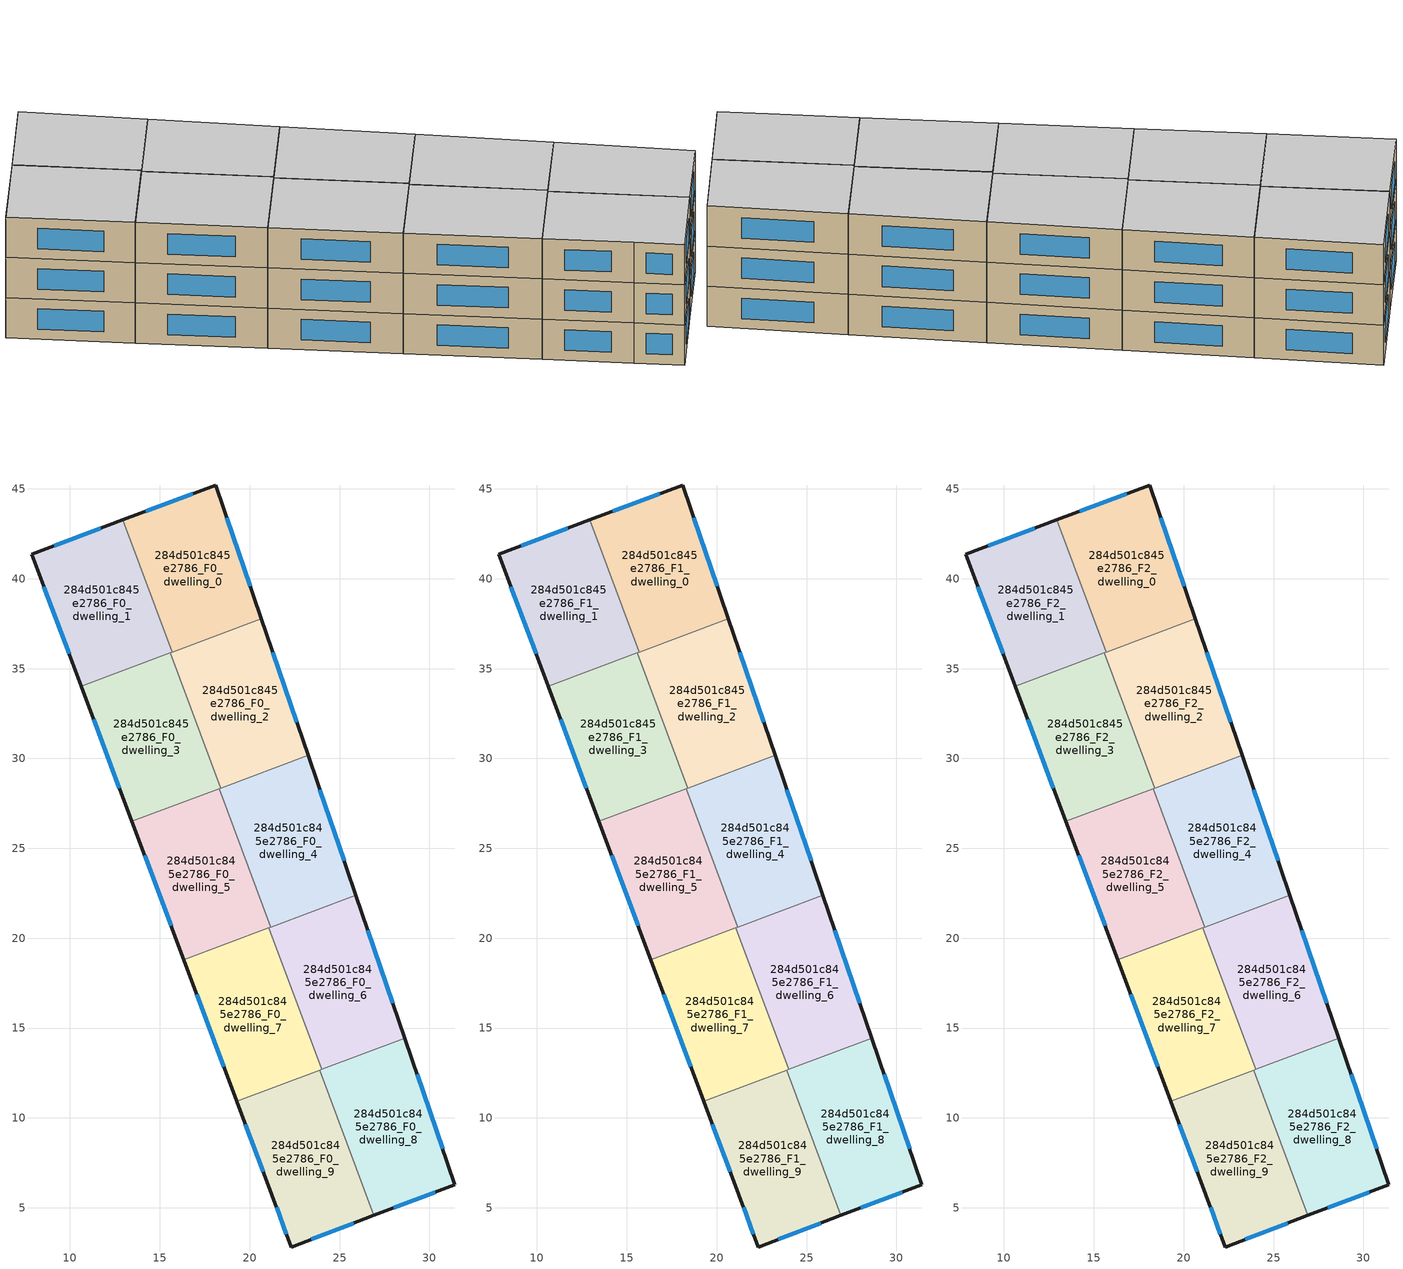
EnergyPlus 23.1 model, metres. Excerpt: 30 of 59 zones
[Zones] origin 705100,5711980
284d501c845e2786_F0_dwelling_0
 floor ground (EU_floor_Construction): 18.11,45.22 20.65,37.77 15.7,35.91 12.94,43.27 z0
 wall outside (EU_wall_Construction): 20.65,37.77 18.11,45.22 12.94,43.27 z0:3
 wall to 284d501c845e2786_F0_dwelling_1 (EU_wall_Construction): 12.94,43.27 15.7,35.91 z0:3
 wall to 284d501c845e2786_F0_dwelling_2 (EU_wall_Construction): 15.7,35.91 20.65,37.77 z0:3
 window (EU_Window_Construction): 16.84,44.74 14.21,43.75 / 20.03,39.59 18.73,43.39 z0.73:2.27
284d501c845e2786_F0_dwelling_1
 floor ground (EU_floor_Construction): 12.94,43.27 15.7,35.91 10.63,34.02 7.87,41.36 z0
 wall outside (EU_wall_Construction): 12.94,43.27 7.87,41.36 10.63,34.02 z0:3
 wall to 284d501c845e2786_F0_dwelling_3 (EU_wall_Construction): 10.63,34.02 15.59,35.87 z0:3
 wall to 284d501c845e2786_F0_dwelling_2 (EU_wall_Construction): 15.59,35.87 15.7,35.91 z0:3
 window (EU_Window_Construction): 8.55,39.56 9.95,35.81 / 11.7,42.8 9.11,41.83 z0.73:2.27
284d501c845e2786_F0_dwelling_2
 floor ground (EU_floor_Construction): 20.65,37.77 23.25,30.17 18.4,28.35 15.59,35.87 z0
 wall outside (EU_wall_Construction): 23.25,30.17 20.65,37.77 z0:3
 wall to 284d501c845e2786_F0_dwelling_3 (EU_wall_Construction): 15.59,35.87 18.4,28.35 z0:3
 wall to 284d501c845e2786_F0_dwelling_4 (EU_wall_Construction): 18.4,28.35 23.25,30.17 z0:3
 window (EU_Window_Construction): 22.62,32.03 21.29,35.91 z0.73:2.27
284d501c845e2786_F0_dwelling_3
 floor ground (EU_floor_Construction): 15.59,35.87 18.4,28.35 13.45,26.5 10.63,34.02 z0
 wall outside (EU_wall_Construction): 10.63,34.02 13.45,26.5 z0:3
 wall to 284d501c845e2786_F0_dwelling_5 (EU_wall_Construction): 13.45,26.5 18.3,28.31 z0:3
 wall to 284d501c845e2786_F0_dwelling_4 (EU_wall_Construction): 18.3,28.31 18.4,28.35 z0:3
 window (EU_Window_Construction): 11.32,32.18 12.76,28.34 z0.73:2.27
284d501c845e2786_F0_dwelling_4
 floor ground (EU_floor_Construction): 23.25,30.17 25.91,22.39 21.18,20.62 18.3,28.31 z0
 wall outside (EU_wall_Construction): 25.91,22.39 23.25,30.17 z0:3
 wall to 284d501c845e2786_F0_dwelling_5 (EU_wall_Construction): 18.3,28.31 21.18,20.62 z0:3
 wall to 284d501c845e2786_F0_dwelling_6 (EU_wall_Construction): 21.18,20.62 25.91,22.39 z0:3
 window (EU_Window_Construction): 25.26,24.29 23.9,28.26 z0.73:2.27
284d501c845e2786_F0_dwelling_5
 floor ground (EU_floor_Construction): 18.3,28.31 21.18,20.62 16.33,18.8 13.45,26.5 z0
 wall outside (EU_wall_Construction): 13.45,26.5 16.33,18.8 z0:3
 wall to 284d501c845e2786_F0_dwelling_7 (EU_wall_Construction): 16.33,18.8 21.07,20.58 z0:3
 wall to 284d501c845e2786_F0_dwelling_6 (EU_wall_Construction): 21.07,20.58 21.18,20.62 z0:3
 window (EU_Window_Construction): 14.15,24.61 15.62,20.69 z0.73:2.27
284d501c845e2786_F0_dwelling_6
 floor ground (EU_floor_Construction): 25.91,22.39 28.64,14.43 24.02,12.7 21.07,20.58 z0
 wall outside (EU_wall_Construction): 28.64,14.43 25.91,22.39 z0:3
 wall to 284d501c845e2786_F0_dwelling_7 (EU_wall_Construction): 21.07,20.58 24.02,12.7 z0:3
 wall to 284d501c845e2786_F0_dwelling_8 (EU_wall_Construction): 24.02,12.7 28.64,14.43 z0:3
 window (EU_Window_Construction): 27.97,16.38 26.58,20.44 z0.73:2.27
284d501c845e2786_F0_dwelling_7
 floor ground (EU_floor_Construction): 21.07,20.58 24.02,12.7 19.29,10.93 16.33,18.8 z0
 wall outside (EU_wall_Construction): 16.33,18.8 19.29,10.93 z0:3
 wall to 284d501c845e2786_F0_dwelling_9 (EU_wall_Construction): 19.29,10.93 23.89,12.65 z0:3
 wall to 284d501c845e2786_F0_dwelling_8 (EU_wall_Construction): 23.89,12.65 24.02,12.7 z0:3
 window (EU_Window_Construction): 17.05,16.88 18.56,12.85 z0.73:2.27
284d501c845e2786_F0_dwelling_8
 floor ground (EU_floor_Construction): 28.64,14.43 31.42,6.29 26.92,4.57 23.89,12.65 z0
 wall outside (EU_wall_Construction): 26.92,4.57 31.42,6.29 28.64,14.43 z0:3
 wall to 284d501c845e2786_F0_dwelling_9 (EU_wall_Construction): 23.89,12.65 26.92,4.57 z0:3
 window (EU_Window_Construction): 30.74,8.28 29.32,12.43 / 28.02,4.99 30.31,5.87 z0.73:2.27
284d501c845e2786_F0_dwelling_9
 floor ground (EU_floor_Construction): 23.89,12.65 26.92,4.57 22.3,2.81 21.23,5.73 19.29,10.93 z0
 wall outside (EU_wall_Construction): 19.29,10.93 21.23,5.73 22.3,2.81 26.92,4.57 z0:3
 window (EU_Window_Construction): 21.49,5.02 22.04,3.53 / 19.76,9.65 20.76,7 / 23.43,3.24 25.79,4.14 z0.73:2.27
284d501c845e2786_F1_dwelling_0
 floor to 284d501c845e2786_F0_dwelling_0 (EU_floor_Construction): 18.11,45.22 20.65,37.77 15.7,35.91 12.94,43.27 z3
 wall outside (EU_wall_Construction): 20.65,37.77 18.11,45.22 12.94,43.27 z3:6
 wall to 284d501c845e2786_F1_dwelling_1 (EU_wall_Construction): 12.94,43.27 15.7,35.91 z3:6
 wall to 284d501c845e2786_F1_dwelling_2 (EU_wall_Construction): 15.7,35.91 20.65,37.77 z3:6
 window (EU_Window_Construction): 16.84,44.74 14.21,43.75 / 20.03,39.59 18.73,43.39 z3.73:5.27
284d501c845e2786_F1_dwelling_1
 floor to 284d501c845e2786_F0_dwelling_1 (EU_floor_Construction): 12.94,43.27 15.7,35.91 10.63,34.02 7.87,41.36 z3
 wall outside (EU_wall_Construction): 12.94,43.27 7.87,41.36 10.63,34.02 z3:6
 wall to 284d501c845e2786_F1_dwelling_3 (EU_wall_Construction): 10.63,34.02 15.59,35.87 z3:6
 wall to 284d501c845e2786_F1_dwelling_2 (EU_wall_Construction): 15.59,35.87 15.7,35.91 z3:6
 window (EU_Window_Construction): 8.55,39.56 9.95,35.81 / 11.7,42.8 9.11,41.83 z3.73:5.27
284d501c845e2786_F1_dwelling_2
 floor to 284d501c845e2786_F0_dwelling_2 (EU_floor_Construction): 20.65,37.77 23.25,30.17 18.4,28.35 15.59,35.87 z3
 wall outside (EU_wall_Construction): 23.25,30.17 20.65,37.77 z3:6
 wall to 284d501c845e2786_F1_dwelling_3 (EU_wall_Construction): 15.59,35.87 18.4,28.35 z3:6
 wall to 284d501c845e2786_F1_dwelling_4 (EU_wall_Construction): 18.4,28.35 23.25,30.17 z3:6
 window (EU_Window_Construction): 22.62,32.03 21.29,35.91 z3.73:5.27
284d501c845e2786_F1_dwelling_3
 floor to 284d501c845e2786_F0_dwelling_3 (EU_floor_Construction): 15.59,35.87 18.4,28.35 13.45,26.5 10.63,34.02 z3
 wall outside (EU_wall_Construction): 10.63,34.02 13.45,26.5 z3:6
 wall to 284d501c845e2786_F1_dwelling_5 (EU_wall_Construction): 13.45,26.5 18.3,28.31 z3:6
 wall to 284d501c845e2786_F1_dwelling_4 (EU_wall_Construction): 18.3,28.31 18.4,28.35 z3:6
 window (EU_Window_Construction): 11.32,32.18 12.76,28.34 z3.73:5.27
284d501c845e2786_F1_dwelling_4
 floor to 284d501c845e2786_F0_dwelling_4 (EU_floor_Construction): 23.25,30.17 25.91,22.39 21.18,20.62 18.3,28.31 z3
 wall outside (EU_wall_Construction): 25.91,22.39 23.25,30.17 z3:6
 wall to 284d501c845e2786_F1_dwelling_5 (EU_wall_Construction): 18.3,28.31 21.18,20.62 z3:6
 wall to 284d501c845e2786_F1_dwelling_6 (EU_wall_Construction): 21.18,20.62 25.91,22.39 z3:6
 window (EU_Window_Construction): 25.26,24.29 23.9,28.26 z3.73:5.27
284d501c845e2786_F1_dwelling_5
 floor to 284d501c845e2786_F0_dwelling_5 (EU_floor_Construction): 18.3,28.31 21.18,20.62 16.33,18.8 13.45,26.5 z3
 wall outside (EU_wall_Construction): 13.45,26.5 16.33,18.8 z3:6
 wall to 284d501c845e2786_F1_dwelling_7 (EU_wall_Construction): 16.33,18.8 21.07,20.58 z3:6
 wall to 284d501c845e2786_F1_dwelling_6 (EU_wall_Construction): 21.07,20.58 21.18,20.62 z3:6
 window (EU_Window_Construction): 14.15,24.61 15.62,20.69 z3.73:5.27
284d501c845e2786_F1_dwelling_6
 floor to 284d501c845e2786_F0_dwelling_6 (EU_floor_Construction): 25.91,22.39 28.64,14.43 24.02,12.7 21.07,20.58 z3
 wall outside (EU_wall_Construction): 28.64,14.43 25.91,22.39 z3:6
 wall to 284d501c845e2786_F1_dwelling_7 (EU_wall_Construction): 21.07,20.58 24.02,12.7 z3:6
 wall to 284d501c845e2786_F1_dwelling_8 (EU_wall_Construction): 24.02,12.7 28.64,14.43 z3:6
 window (EU_Window_Construction): 27.97,16.38 26.58,20.44 z3.73:5.27
284d501c845e2786_F1_dwelling_7
 floor to 284d501c845e2786_F0_dwelling_7 (EU_floor_Construction): 21.07,20.58 24.02,12.7 19.29,10.93 16.33,18.8 z3
 wall outside (EU_wall_Construction): 16.33,18.8 19.29,10.93 z3:6
 wall to 284d501c845e2786_F1_dwelling_9 (EU_wall_Construction): 19.29,10.93 23.89,12.65 z3:6
 wall to 284d501c845e2786_F1_dwelling_8 (EU_wall_Construction): 23.89,12.65 24.02,12.7 z3:6
 window (EU_Window_Construction): 17.05,16.88 18.56,12.85 z3.73:5.27
284d501c845e2786_F1_dwelling_8
 floor to 284d501c845e2786_F0_dwelling_8 (EU_floor_Construction): 28.64,14.43 31.42,6.29 26.92,4.57 23.89,12.65 z3
 wall outside (EU_wall_Construction): 26.92,4.57 31.42,6.29 28.64,14.43 z3:6
 wall to 284d501c845e2786_F1_dwelling_9 (EU_wall_Construction): 23.89,12.65 26.92,4.57 z3:6
 window (EU_Window_Construction): 30.74,8.28 29.32,12.43 / 28.02,4.99 30.31,5.87 z3.73:5.27
284d501c845e2786_F1_dwelling_9
 floor to 284d501c845e2786_F0_dwelling_9 (EU_floor_Construction): 23.89,12.65 26.92,4.57 22.3,2.81 21.23,5.73 19.29,10.93 z3
 wall outside (EU_wall_Construction): 19.29,10.93 21.23,5.73 22.3,2.81 26.92,4.57 z3:6
 window (EU_Window_Construction): 21.49,5.02 22.04,3.53 / 19.76,9.65 20.76,7 / 23.43,3.24 25.79,4.14 z3.73:5.27
284d501c845e2786_F2_dwelling_0
 floor to 284d501c845e2786_F1_dwelling_0 (EU_floor_Construction): 18.11,45.22 20.65,37.77 15.7,35.91 12.94,43.27 z6
 wall outside (EU_wall_Construction): 20.65,37.77 18.11,45.22 12.94,43.27 z6:9
 wall to 284d501c845e2786_F2_dwelling_1 (EU_wall_Construction): 12.94,43.27 15.7,35.91 z6:9
 wall to 284d501c845e2786_F2_dwelling_2 (EU_wall_Construction): 15.7,35.91 20.65,37.77 z6:9
 window (EU_Window_Construction): 16.84,44.74 14.21,43.75 / 20.03,39.59 18.73,43.39 z6.73:8.27
 ceiling to 284d501c845e2786_F3_dwelling_0 (EU_floor_Construction): 20.65,37.77 18.11,45.22 12.94,43.27 15.7,35.91 z9
284d501c845e2786_F2_dwelling_1
 floor to 284d501c845e2786_F1_dwelling_1 (EU_floor_Construction): 12.94,43.27 15.7,35.91 10.63,34.02 7.87,41.36 z6
 wall outside (EU_wall_Construction): 12.94,43.27 7.87,41.36 10.63,34.02 z6:9
 wall to 284d501c845e2786_F2_dwelling_3 (EU_wall_Construction): 10.63,34.02 15.59,35.87 z6:9
 wall to 284d501c845e2786_F2_dwelling_2 (EU_wall_Construction): 15.59,35.87 15.7,35.91 z6:9
 window (EU_Window_Construction): 8.55,39.56 9.95,35.81 / 11.7,42.8 9.11,41.83 z6.73:8.27
 ceiling to 284d501c845e2786_F3_dwelling_1 (EU_floor_Construction): 15.7,35.91 12.94,43.27 7.87,41.36 10.63,34.02 z9
284d501c845e2786_F2_dwelling_2
 floor to 284d501c845e2786_F1_dwelling_2 (EU_floor_Construction): 20.65,37.77 23.25,30.17 18.4,28.35 15.59,35.87 z6
 wall outside (EU_wall_Construction): 23.25,30.17 20.65,37.77 z6:9
 wall to 284d501c845e2786_F2_dwelling_3 (EU_wall_Construction): 15.59,35.87 18.4,28.35 z6:9
 wall to 284d501c845e2786_F2_dwelling_4 (EU_wall_Construction): 18.4,28.35 23.25,30.17 z6:9
 window (EU_Window_Construction): 22.62,32.03 21.29,35.91 z6.73:8.27
 ceiling to 284d501c845e2786_F3_dwelling_2 (EU_floor_Construction): 23.25,30.17 20.65,37.77 15.59,35.87 18.4,28.35 z9
284d501c845e2786_F2_dwelling_3
 floor to 284d501c845e2786_F1_dwelling_3 (EU_floor_Construction): 15.59,35.87 18.4,28.35 13.45,26.5 10.63,34.02 z6
 wall outside (EU_wall_Construction): 10.63,34.02 13.45,26.5 z6:9
 wall to 284d501c845e2786_F2_dwelling_5 (EU_wall_Construction): 13.45,26.5 18.3,28.31 z6:9
 wall to 284d501c845e2786_F2_dwelling_4 (EU_wall_Construction): 18.3,28.31 18.4,28.35 z6:9
 window (EU_Window_Construction): 11.32,32.18 12.76,28.34 z6.73:8.27
 ceiling to 284d501c845e2786_F3_dwelling_3 (EU_floor_Construction): 18.4,28.35 15.59,35.87 10.63,34.02 13.45,26.5 z9
284d501c845e2786_F2_dwelling_4
 floor to 284d501c845e2786_F1_dwelling_4 (EU_floor_Construction): 23.25,30.17 25.91,22.39 21.18,20.62 18.3,28.31 z6
 wall outside (EU_wall_Construction): 25.91,22.39 23.25,30.17 z6:9
 wall to 284d501c845e2786_F2_dwelling_5 (EU_wall_Construction): 18.3,28.31 21.18,20.62 z6:9
 wall to 284d501c845e2786_F2_dwelling_6 (EU_wall_Construction): 21.18,20.62 25.91,22.39 z6:9
 window (EU_Window_Construction): 25.26,24.29 23.9,28.26 z6.73:8.27
 ceiling to 284d501c845e2786_F3_dwelling_4 (EU_floor_Construction): 25.91,22.39 23.25,30.17 18.3,28.31 21.18,20.62 z9
284d501c845e2786_F2_dwelling_5
 floor to 284d501c845e2786_F1_dwelling_5 (EU_floor_Construction): 18.3,28.31 21.18,20.62 16.33,18.8 13.45,26.5 z6
 wall outside (EU_wall_Construction): 13.45,26.5 16.33,18.8 z6:9
 wall to 284d501c845e2786_F2_dwelling_7 (EU_wall_Construction): 16.33,18.8 21.07,20.58 z6:9
 wall to 284d501c845e2786_F2_dwelling_6 (EU_wall_Construction): 21.07,20.58 21.18,20.62 z6:9
 window (EU_Window_Construction): 14.15,24.61 15.62,20.69 z6.73:8.27
 ceiling to 284d501c845e2786_F3_dwelling_5 (EU_floor_Construction): 21.18,20.62 18.3,28.31 13.45,26.5 16.33,18.8 z9
284d501c845e2786_F2_dwelling_6
 floor to 284d501c845e2786_F1_dwelling_6 (EU_floor_Construction): 25.91,22.39 28.64,14.43 24.02,12.7 21.07,20.58 z6
 wall outside (EU_wall_Construction): 28.64,14.43 25.91,22.39 z6:9
 wall to 284d501c845e2786_F2_dwelling_7 (EU_wall_Construction): 21.07,20.58 24.02,12.7 z6:9
 wall to 284d501c845e2786_F2_dwelling_8 (EU_wall_Construction): 24.02,12.7 28.64,14.43 z6:9
 window (EU_Window_Construction): 27.97,16.38 26.58,20.44 z6.73:8.27
 ceiling to 284d501c845e2786_F3_dwelling_6 (EU_floor_Construction): 28.64,14.43 25.91,22.39 21.07,20.58 24.02,12.7 z9
284d501c845e2786_F2_dwelling_7
 floor to 284d501c845e2786_F1_dwelling_7 (EU_floor_Construction): 21.07,20.58 24.02,12.7 19.29,10.93 16.33,18.8 z6
 wall outside (EU_wall_Construction): 16.33,18.8 19.29,10.93 z6:9
 wall to 284d501c845e2786_F2_dwelling_9 (EU_wall_Construction): 19.29,10.93 23.89,12.65 z6:9
 wall to 284d501c845e2786_F2_dwelling_8 (EU_wall_Construction): 23.89,12.65 24.02,12.7 z6:9
 window (EU_Window_Construction): 17.05,16.88 18.56,12.85 z6.73:8.27
 ceiling to 284d501c845e2786_F3_dwelling_7 (EU_floor_Construction): 24.02,12.7 21.07,20.58 16.33,18.8 19.29,10.93 z9
284d501c845e2786_F2_dwelling_8
 floor to 284d501c845e2786_F1_dwelling_8 (EU_floor_Construction): 28.64,14.43 31.42,6.29 26.92,4.57 23.89,12.65 z6
 wall outside (EU_wall_Construction): 26.92,4.57 31.42,6.29 28.64,14.43 z6:9
 wall to 284d501c845e2786_F2_dwelling_9 (EU_wall_Construction): 23.89,12.65 26.92,4.57 z6:9
 window (EU_Window_Construction): 30.74,8.28 29.32,12.43 / 28.02,4.99 30.31,5.87 z6.73:8.27
 ceiling to 284d501c845e2786_F3_dwelling_8 (EU_floor_Construction): 31.42,6.29 28.64,14.43 23.89,12.65 26.92,4.57 z9
284d501c845e2786_F2_dwelling_9
 floor to 284d501c845e2786_F1_dwelling_9 (EU_floor_Construction): 23.89,12.65 26.92,4.57 22.3,2.81 21.23,5.73 19.29,10.93 z6
 wall outside (EU_wall_Construction): 19.29,10.93 21.23,5.73 22.3,2.81 26.92,4.57 z6:9
 window (EU_Window_Construction): 21.49,5.02 22.04,3.53 / 19.76,9.65 20.76,7 / 23.43,3.24 25.79,4.14 z6.73:8.27
 ceiling to 284d501c845e2786_F3_dwelling_9 (EU_floor_Construction): 26.92,4.57 23.89,12.65 19.29,10.93 21.23,5.73 22.3,2.81 z9
[Building]
EU S2 Campaign: North Axis=0; Terrain=City; Solar Distribution=FullExterior
[Site:Location]
London: Latitude=51.5; Longitude=-0.5; Time Zone=0; Elevation=25
[SizingPeriod:WeatherFileDays]
AnnualSizingPeriod: Begin Month=1; Begin Day of Month=1; End Month=12; End Day of Month=31; Day of Week for Start Day=Monday; Use Weather File Daylight Saving Period=No; Use Weather File Rain and Snow Indicators=No
[MATERIAL]
EU_InternalMass_Material: Roughness=MediumRough; Thickness=0.1; Conductivity=1; Density=1800; Specific Heat=900; Thermal Absorptance=0.9; Solar Absorptance=0.7; Visible Absorptance=0.7
[MATERIAL:NOMASS] Roughness=MediumRough; Thermal Absorptance=0.9; Solar Absorptance=0.7; Visible Absorptance=0.7
Name | Thermal Resistance
EU_wall_NoMass | 0.50783
EU_floor_NoMass | 2.03132
[WINDOWMATERIAL:SIMPLEGLAZINGSYSTEM]
EU_Window_SimpleGlazing: UFactor=4.38586; Solar Heat Gain Coefficient=0.85; Visible Transmittance=0.85
[CONSTRUCTION]
EU_wall_Construction: EU_wall_NoMass
EU_floor_Construction: EU_floor_NoMass
EU_InternalMass_Construction: EU_InternalMass_Material
EU_Window_Construction: EU_Window_SimpleGlazing
[ZONE] Type=1; Multiplier=1; Ceiling Height=autocalculate; Floor Area=autocalculate; Part of Total Floor Area=Yes
Name | Volume
284d501c845e2786_F0_dwelling_0; 284d501c845e2786_F1_dwelling_0; 284d501c845e2786_F2_dwelling_0 | 127.549
284d501c845e2786_F0_dwelling_1; 284d501c845e2786_F1_dwelling_1; 284d501c845e2786_F2_dwelling_1 | 127.564
284d501c845e2786_F0_dwelling_2; 284d501c845e2786_F1_dwelling_2; 284d501c845e2786_F2_dwelling_2 | 127.561
284d501c845e2786_F0_dwelling_3; 284d501c845e2786_F1_dwelling_3; 284d501c845e2786_F2_dwelling_3 | 127.566
284d501c845e2786_F0_dwelling_4; 284d501c845e2786_F1_dwelling_4; 284d501c845e2786_F2_dwelling_4 | 127.56
284d501c845e2786_F0_dwelling_5; 284d501c845e2786_F1_dwelling_5; 284d501c845e2786_F2_dwelling_5 | 127.565
284d501c845e2786_F0_dwelling_6; 284d501c845e2786_F1_dwelling_6; 284d501c845e2786_F2_dwelling_6 | 127.554
284d501c845e2786_F0_dwelling_7; 284d501c845e2786_F1_dwelling_7; 284d501c845e2786_F2_dwelling_7 | 127.557
284d501c845e2786_F0_dwelling_8; 284d501c845e2786_F1_dwelling_8; 284d501c845e2786_F2_dwelling_8 | 127.567
284d501c845e2786_F0_dwelling_9; 284d501c845e2786_F1_dwelling_9; 284d501c845e2786_F2_dwelling_9 | 127.558
[INTERNALMASS] Construction=EU_InternalMass_Construction
Name | Zone or ZoneList | Surface Area
284d501c845e2786_F0_dwelling_0_EU_InternalMass | 284d501c845e2786_F0_dwelling_0 | 42.5163
284d501c845e2786_F0_dwelling_1_EU_InternalMass | 284d501c845e2786_F0_dwelling_1 | 42.5213
284d501c845e2786_F0_dwelling_2_EU_InternalMass | 284d501c845e2786_F0_dwelling_2 | 42.5202
284d501c845e2786_F0_dwelling_3_EU_InternalMass | 284d501c845e2786_F0_dwelling_3 | 42.5219
284d501c845e2786_F0_dwelling_4_EU_InternalMass | 284d501c845e2786_F0_dwelling_4 | 42.5201
284d501c845e2786_F0_dwelling_5_EU_InternalMass | 284d501c845e2786_F0_dwelling_5 | 42.5216
284d501c845e2786_F0_dwelling_6_EU_InternalMass | 284d501c845e2786_F0_dwelling_6 | 42.5181
284d501c845e2786_F0_dwelling_7_EU_InternalMass | 284d501c845e2786_F0_dwelling_7 | 42.5192
284d501c845e2786_F0_dwelling_8_EU_InternalMass | 284d501c845e2786_F0_dwelling_8 | 42.5224
284d501c845e2786_F0_dwelling_9_EU_InternalMass | 284d501c845e2786_F0_dwelling_9 | 42.5195
284d501c845e2786_F1_dwelling_0_EU_InternalMass | 284d501c845e2786_F1_dwelling_0 | 42.5163
284d501c845e2786_F1_dwelling_1_EU_InternalMass | 284d501c845e2786_F1_dwelling_1 | 42.5213
284d501c845e2786_F1_dwelling_2_EU_InternalMass | 284d501c845e2786_F1_dwelling_2 | 42.5202
284d501c845e2786_F1_dwelling_3_EU_InternalMass | 284d501c845e2786_F1_dwelling_3 | 42.5219
284d501c845e2786_F1_dwelling_4_EU_InternalMass | 284d501c845e2786_F1_dwelling_4 | 42.5201
284d501c845e2786_F1_dwelling_5_EU_InternalMass | 284d501c845e2786_F1_dwelling_5 | 42.5216
284d501c845e2786_F1_dwelling_6_EU_InternalMass | 284d501c845e2786_F1_dwelling_6 | 42.5181
284d501c845e2786_F1_dwelling_7_EU_InternalMass | 284d501c845e2786_F1_dwelling_7 | 42.5192
284d501c845e2786_F1_dwelling_8_EU_InternalMass | 284d501c845e2786_F1_dwelling_8 | 42.5224
284d501c845e2786_F1_dwelling_9_EU_InternalMass | 284d501c845e2786_F1_dwelling_9 | 42.5195
284d501c845e2786_F2_dwelling_0_EU_InternalMass | 284d501c845e2786_F2_dwelling_0 | 42.5163
284d501c845e2786_F2_dwelling_1_EU_InternalMass | 284d501c845e2786_F2_dwelling_1 | 42.5213
284d501c845e2786_F2_dwelling_2_EU_InternalMass | 284d501c845e2786_F2_dwelling_2 | 42.5202
284d501c845e2786_F2_dwelling_3_EU_InternalMass | 284d501c845e2786_F2_dwelling_3 | 42.5219
284d501c845e2786_F2_dwelling_4_EU_InternalMass | 284d501c845e2786_F2_dwelling_4 | 42.5201
284d501c845e2786_F2_dwelling_5_EU_InternalMass | 284d501c845e2786_F2_dwelling_5 | 42.5216
284d501c845e2786_F2_dwelling_6_EU_InternalMass | 284d501c845e2786_F2_dwelling_6 | 42.5181
284d501c845e2786_F2_dwelling_7_EU_InternalMass | 284d501c845e2786_F2_dwelling_7 | 42.5192
284d501c845e2786_F2_dwelling_8_EU_InternalMass | 284d501c845e2786_F2_dwelling_8 | 42.5224
284d501c845e2786_F2_dwelling_9_EU_InternalMass | 284d501c845e2786_F2_dwelling_9 | 42.5195
[OTHEREQUIPMENT] Fuel Type=Electricity; Design Level Calculation Method=Watts/Area; Power per Zone Floor Area=1; Fraction Latent=0; Fraction Radiant=0; Fraction Lost=0; Carbon Dioxide Generation Rate=0; EndUse Subcategory=EU_Step8_InternalGains
Name | Zone or ZoneList or Space or SpaceList | Schedule
EU_Step8_InternalGain_284d501c845e2786_F0_dwelling_0_f000 | 284d501c845e2786_F0_dwelling_0 | EU_Step8_GainSchedule_284d501c845e2786_F0_dwelling_0_f000
EU_Step8_InternalGain_284d501c845e2786_F0_dwelling_1_f000 | 284d501c845e2786_F0_dwelling_1 | EU_Step8_GainSchedule_284d501c845e2786_F0_dwelling_1_f000
EU_Step8_InternalGain_284d501c845e2786_F0_dwelling_2_f000 | 284d501c845e2786_F0_dwelling_2 | EU_Step8_GainSchedule_284d501c845e2786_F0_dwelling_2_f000
EU_Step8_InternalGain_284d501c845e2786_F0_dwelling_3_f000 | 284d501c845e2786_F0_dwelling_3 | EU_Step8_GainSchedule_284d501c845e2786_F0_dwelling_3_f000
EU_Step8_InternalGain_284d501c845e2786_F0_dwelling_4_f000 | 284d501c845e2786_F0_dwelling_4 | EU_Step8_GainSchedule_284d501c845e2786_F0_dwelling_4_f000
EU_Step8_InternalGain_284d501c845e2786_F0_dwelling_5_f000 | 284d501c845e2786_F0_dwelling_5 | EU_Step8_GainSchedule_284d501c845e2786_F0_dwelling_5_f000
EU_Step8_InternalGain_284d501c845e2786_F0_dwelling_6_f000 | 284d501c845e2786_F0_dwelling_6 | EU_Step8_GainSchedule_284d501c845e2786_F0_dwelling_6_f000
EU_Step8_InternalGain_284d501c845e2786_F0_dwelling_7_f000 | 284d501c845e2786_F0_dwelling_7 | EU_Step8_GainSchedule_284d501c845e2786_F0_dwelling_7_f000
EU_Step8_InternalGain_284d501c845e2786_F0_dwelling_8_f000 | 284d501c845e2786_F0_dwelling_8 | EU_Step8_GainSchedule_284d501c845e2786_F0_dwelling_8_f000
EU_Step8_InternalGain_284d501c845e2786_F0_dwelling_9_f000 | 284d501c845e2786_F0_dwelling_9 | EU_Step8_GainSchedule_284d501c845e2786_F0_dwelling_9_f000
EU_Step8_InternalGain_284d501c845e2786_F1_dwelling_0_f000 | 284d501c845e2786_F1_dwelling_0 | EU_Step8_GainSchedule_284d501c845e2786_F1_dwelling_0_f000
EU_Step8_InternalGain_284d501c845e2786_F1_dwelling_1_f000 | 284d501c845e2786_F1_dwelling_1 | EU_Step8_GainSchedule_284d501c845e2786_F1_dwelling_1_f000
EU_Step8_InternalGain_284d501c845e2786_F1_dwelling_2_f000 | 284d501c845e2786_F1_dwelling_2 | EU_Step8_GainSchedule_284d501c845e2786_F1_dwelling_2_f000
EU_Step8_InternalGain_284d501c845e2786_F1_dwelling_3_f000 | 284d501c845e2786_F1_dwelling_3 | EU_Step8_GainSchedule_284d501c845e2786_F1_dwelling_3_f000
EU_Step8_InternalGain_284d501c845e2786_F1_dwelling_4_f000 | 284d501c845e2786_F1_dwelling_4 | EU_Step8_GainSchedule_284d501c845e2786_F1_dwelling_4_f000
EU_Step8_InternalGain_284d501c845e2786_F1_dwelling_5_f000 | 284d501c845e2786_F1_dwelling_5 | EU_Step8_GainSchedule_284d501c845e2786_F1_dwelling_5_f000
EU_Step8_InternalGain_284d501c845e2786_F1_dwelling_6_f000 | 284d501c845e2786_F1_dwelling_6 | EU_Step8_GainSchedule_284d501c845e2786_F1_dwelling_6_f000
EU_Step8_InternalGain_284d501c845e2786_F1_dwelling_7_f000 | 284d501c845e2786_F1_dwelling_7 | EU_Step8_GainSchedule_284d501c845e2786_F1_dwelling_7_f000
EU_Step8_InternalGain_284d501c845e2786_F1_dwelling_8_f000 | 284d501c845e2786_F1_dwelling_8 | EU_Step8_GainSchedule_284d501c845e2786_F1_dwelling_8_f000
EU_Step8_InternalGain_284d501c845e2786_F1_dwelling_9_f000 | 284d501c845e2786_F1_dwelling_9 | EU_Step8_GainSchedule_284d501c845e2786_F1_dwelling_9_f000
EU_Step8_InternalGain_284d501c845e2786_F2_dwelling_0_f000 | 284d501c845e2786_F2_dwelling_0 | EU_Step8_GainSchedule_284d501c845e2786_F2_dwelling_0_f000
EU_Step8_InternalGain_284d501c845e2786_F2_dwelling_1_f000 | 284d501c845e2786_F2_dwelling_1 | EU_Step8_GainSchedule_284d501c845e2786_F2_dwelling_1_f000
EU_Step8_InternalGain_284d501c845e2786_F2_dwelling_2_f000 | 284d501c845e2786_F2_dwelling_2 | EU_Step8_GainSchedule_284d501c845e2786_F2_dwelling_2_f000
EU_Step8_InternalGain_284d501c845e2786_F2_dwelling_3_f000 | 284d501c845e2786_F2_dwelling_3 | EU_Step8_GainSchedule_284d501c845e2786_F2_dwelling_3_f000
EU_Step8_InternalGain_284d501c845e2786_F2_dwelling_4_f000 | 284d501c845e2786_F2_dwelling_4 | EU_Step8_GainSchedule_284d501c845e2786_F2_dwelling_4_f000
EU_Step8_InternalGain_284d501c845e2786_F2_dwelling_5_f000 | 284d501c845e2786_F2_dwelling_5 | EU_Step8_GainSchedule_284d501c845e2786_F2_dwelling_5_f000
EU_Step8_InternalGain_284d501c845e2786_F2_dwelling_6_f000 | 284d501c845e2786_F2_dwelling_6 | EU_Step8_GainSchedule_284d501c845e2786_F2_dwelling_6_f000
EU_Step8_InternalGain_284d501c845e2786_F2_dwelling_7_f000 | 284d501c845e2786_F2_dwelling_7 | EU_Step8_GainSchedule_284d501c845e2786_F2_dwelling_7_f000
EU_Step8_InternalGain_284d501c845e2786_F2_dwelling_8_f000 | 284d501c845e2786_F2_dwelling_8 | EU_Step8_GainSchedule_284d501c845e2786_F2_dwelling_8_f000
EU_Step8_InternalGain_284d501c845e2786_F2_dwelling_9_f000 | 284d501c845e2786_F2_dwelling_9 | EU_Step8_GainSchedule_284d501c845e2786_F2_dwelling_9_f000
[ZONEVENTILATION:DESIGNFLOWRATE] Schedule=EU_AlwaysOn; Design Flow Rate Calculation Method=AirChanges/Hour; Air Changes per Hour=0.537044; Ventilation Type=Natural; Fan Pressure Rise=0; Fan Total Efficiency=1; Constant Term Coefficient=1; Temperature Term Coefficient=0; Velocity Term Coefficient=0; Velocity Squared Term Coefficient=0; Minimum Indoor Temperature=-100; Maximum Indoor Temperature=100; Delta Temperature=-100; Minimum Outdoor Temperature=-100; Maximum Outdoor Temperature=100; Maximum Wind Speed=40
Name | Zone or ZoneList or Space or SpaceList
EU_ConstantAir_284d501c845e2786_F0_dwelling_0 | 284d501c845e2786_F0_dwelling_0
EU_ConstantAir_284d501c845e2786_F0_dwelling_1 | 284d501c845e2786_F0_dwelling_1
EU_ConstantAir_284d501c845e2786_F0_dwelling_2 | 284d501c845e2786_F0_dwelling_2
EU_ConstantAir_284d501c845e2786_F0_dwelling_3 | 284d501c845e2786_F0_dwelling_3
EU_ConstantAir_284d501c845e2786_F0_dwelling_4 | 284d501c845e2786_F0_dwelling_4
EU_ConstantAir_284d501c845e2786_F0_dwelling_5 | 284d501c845e2786_F0_dwelling_5
EU_ConstantAir_284d501c845e2786_F0_dwelling_6 | 284d501c845e2786_F0_dwelling_6
EU_ConstantAir_284d501c845e2786_F0_dwelling_7 | 284d501c845e2786_F0_dwelling_7
EU_ConstantAir_284d501c845e2786_F0_dwelling_8 | 284d501c845e2786_F0_dwelling_8
EU_ConstantAir_284d501c845e2786_F0_dwelling_9 | 284d501c845e2786_F0_dwelling_9
EU_ConstantAir_284d501c845e2786_F1_dwelling_0 | 284d501c845e2786_F1_dwelling_0
EU_ConstantAir_284d501c845e2786_F1_dwelling_1 | 284d501c845e2786_F1_dwelling_1
EU_ConstantAir_284d501c845e2786_F1_dwelling_2 | 284d501c845e2786_F1_dwelling_2
EU_ConstantAir_284d501c845e2786_F1_dwelling_3 | 284d501c845e2786_F1_dwelling_3
EU_ConstantAir_284d501c845e2786_F1_dwelling_4 | 284d501c845e2786_F1_dwelling_4
EU_ConstantAir_284d501c845e2786_F1_dwelling_5 | 284d501c845e2786_F1_dwelling_5
EU_ConstantAir_284d501c845e2786_F1_dwelling_6 | 284d501c845e2786_F1_dwelling_6
EU_ConstantAir_284d501c845e2786_F1_dwelling_7 | 284d501c845e2786_F1_dwelling_7
EU_ConstantAir_284d501c845e2786_F1_dwelling_8 | 284d501c845e2786_F1_dwelling_8
EU_ConstantAir_284d501c845e2786_F1_dwelling_9 | 284d501c845e2786_F1_dwelling_9
EU_ConstantAir_284d501c845e2786_F2_dwelling_0 | 284d501c845e2786_F2_dwelling_0
EU_ConstantAir_284d501c845e2786_F2_dwelling_1 | 284d501c845e2786_F2_dwelling_1
EU_ConstantAir_284d501c845e2786_F2_dwelling_2 | 284d501c845e2786_F2_dwelling_2
EU_ConstantAir_284d501c845e2786_F2_dwelling_3 | 284d501c845e2786_F2_dwelling_3
EU_ConstantAir_284d501c845e2786_F2_dwelling_4 | 284d501c845e2786_F2_dwelling_4
EU_ConstantAir_284d501c845e2786_F2_dwelling_5 | 284d501c845e2786_F2_dwelling_5
EU_ConstantAir_284d501c845e2786_F2_dwelling_6 | 284d501c845e2786_F2_dwelling_6
EU_ConstantAir_284d501c845e2786_F2_dwelling_7 | 284d501c845e2786_F2_dwelling_7
EU_ConstantAir_284d501c845e2786_F2_dwelling_8 | 284d501c845e2786_F2_dwelling_8
EU_ConstantAir_284d501c845e2786_F2_dwelling_9 | 284d501c845e2786_F2_dwelling_9
[HVACTEMPLATE:THERMOSTAT] Constant Heating Setpoint=20; Constant Cooling Setpoint=50
EU_HeatOnly_284d501c845e2786_F0_dwelling_0; EU_HeatOnly_284d501c845e2786_F0_dwelling_1; EU_HeatOnly_284d501c845e2786_F0_dwelling_2; EU_HeatOnly_284d501c845e2786_F0_dwelling_3; EU_HeatOnly_284d501c845e2786_F0_dwelling_4; EU_HeatOnly_284d501c845e2786_F0_dwelling_5; EU_HeatOnly_284d501c845e2786_F0_dwelling_6; EU_HeatOnly_284d501c845e2786_F0_dwelling_7; EU_HeatOnly_284d501c845e2786_F0_dwelling_8; EU_HeatOnly_284d501c845e2786_F0_dwelling_9; EU_HeatOnly_284d501c845e2786_F1_dwelling_0; EU_HeatOnly_284d501c845e2786_F1_dwelling_1; EU_HeatOnly_284d501c845e2786_F1_dwelling_2; EU_HeatOnly_284d501c845e2786_F1_dwelling_3; EU_HeatOnly_284d501c845e2786_F1_dwelling_4; EU_HeatOnly_284d501c845e2786_F1_dwelling_5; EU_HeatOnly_284d501c845e2786_F1_dwelling_6; EU_HeatOnly_284d501c845e2786_F1_dwelling_7; EU_HeatOnly_284d501c845e2786_F1_dwelling_8; EU_HeatOnly_284d501c845e2786_F1_dwelling_9; EU_HeatOnly_284d501c845e2786_F2_dwelling_0; EU_HeatOnly_284d501c845e2786_F2_dwelling_1; EU_HeatOnly_284d501c845e2786_F2_dwelling_2; EU_HeatOnly_284d501c845e2786_F2_dwelling_3; EU_HeatOnly_284d501c845e2786_F2_dwelling_4; EU_HeatOnly_284d501c845e2786_F2_dwelling_5; EU_HeatOnly_284d501c845e2786_F2_dwelling_6; EU_HeatOnly_284d501c845e2786_F2_dwelling_7; EU_HeatOnly_284d501c845e2786_F2_dwelling_8; EU_HeatOnly_284d501c845e2786_F2_dwelling_9; EU_HeatOnly_284d501c845e2786_F3_dwelling_0; EU_HeatOnly_284d501c845e2786_F3_dwelling_1; EU_HeatOnly_284d501c845e2786_F3_dwelling_2; EU_HeatOnly_284d501c845e2786_F3_dwelling_3; EU_HeatOnly_284d501c845e2786_F3_dwelling_4; EU_HeatOnly_284d501c845e2786_F3_dwelling_5; EU_HeatOnly_284d501c845e2786_F3_dwelling_6; EU_HeatOnly_284d501c845e2786_F3_dwelling_7; EU_HeatOnly_284d501c845e2786_F3_dwelling_8; EU_HeatOnly_284d501c845e2786_F3_dwelling_9; EU_HeatOnly_284d501c845e2786_F4_dwelling_0; EU_HeatOnly_284d501c845e2786_F4_dwelling_1; EU_HeatOnly_284d501c845e2786_F4_dwelling_2; EU_HeatOnly_284d501c845e2786_F4_dwelling_3; EU_HeatOnly_284d501c845e2786_F4_dwelling_4; EU_HeatOnly_284d501c845e2786_F4_dwelling_5; EU_HeatOnly_284d501c845e2786_F4_dwelling_6; EU_HeatOnly_284d501c845e2786_F4_dwelling_7; EU_HeatOnly_284d501c845e2786_F4_dwelling_8; EU_HeatOnly_284d501c845e2786_F4_dwelling_9; EU_HeatOnly_284d501c845e2786_F5_dwelling_0; EU_HeatOnly_284d501c845e2786_F5_dwelling_1; EU_HeatOnly_284d501c845e2786_F5_dwelling_2; EU_HeatOnly_284d501c845e2786_F5_dwelling_3; EU_HeatOnly_284d501c845e2786_F5_dwelling_4; EU_HeatOnly_284d501c845e2786_F5_dwelling_5; EU_HeatOnly_284d501c845e2786_F5_dwelling_6; EU_HeatOnly_284d501c845e2786_F5_dwelling_7; EU_HeatOnly_284d501c845e2786_F5_dwelling_8
[HVACTEMPLATE:ZONE:IDEALLOADSAIRSYSTEM] System Availability Schedule=EU_AlwaysOn; Maximum Heating Supply Air Temperature=50; Minimum Cooling Supply Air Temperature=13; Maximum Heating Supply Air Humidity Ratio=0.0156; Minimum Cooling Supply Air Humidity Ratio=0.0077; Heating Limit=NoLimit; Cooling Limit=NoLimit; Heating Availability Schedule=EU_AlwaysOn; Cooling Availability Schedule=EU_CoolingOff; Dehumidification Control Type=ConstantSensibleHeatRatio; Cooling Sensible Heat Ratio=0.7; Dehumidification Setpoint=60; Humidification Control Type=None; Humidification Setpoint=30; Outdoor Air Method=None; Outdoor Air Flow Rate per Person=0.00944; Outdoor Air Flow Rate per Zone Floor Area=0; Outdoor Air Flow Rate per Zone=0; Demand Controlled Ventilation Type=None; Outdoor Air Economizer Type=NoEconomizer; Heat Recovery Type=None; Sensible Heat Recovery Effectiveness=0.7; Latent Heat Recovery Effectiveness=0.65
Name | Template Thermostat
284d501c845e2786_F0_dwelling_0 | EU_HeatOnly_284d501c845e2786_F0_dwelling_0
284d501c845e2786_F0_dwelling_1 | EU_HeatOnly_284d501c845e2786_F0_dwelling_1
284d501c845e2786_F0_dwelling_2 | EU_HeatOnly_284d501c845e2786_F0_dwelling_2
284d501c845e2786_F0_dwelling_3 | EU_HeatOnly_284d501c845e2786_F0_dwelling_3
284d501c845e2786_F0_dwelling_4 | EU_HeatOnly_284d501c845e2786_F0_dwelling_4
284d501c845e2786_F0_dwelling_5 | EU_HeatOnly_284d501c845e2786_F0_dwelling_5
284d501c845e2786_F0_dwelling_6 | EU_HeatOnly_284d501c845e2786_F0_dwelling_6
284d501c845e2786_F0_dwelling_7 | EU_HeatOnly_284d501c845e2786_F0_dwelling_7
284d501c845e2786_F0_dwelling_8 | EU_HeatOnly_284d501c845e2786_F0_dwelling_8
284d501c845e2786_F0_dwelling_9 | EU_HeatOnly_284d501c845e2786_F0_dwelling_9
284d501c845e2786_F1_dwelling_0 | EU_HeatOnly_284d501c845e2786_F1_dwelling_0
284d501c845e2786_F1_dwelling_1 | EU_HeatOnly_284d501c845e2786_F1_dwelling_1
284d501c845e2786_F1_dwelling_2 | EU_HeatOnly_284d501c845e2786_F1_dwelling_2
284d501c845e2786_F1_dwelling_3 | EU_HeatOnly_284d501c845e2786_F1_dwelling_3
284d501c845e2786_F1_dwelling_4 | EU_HeatOnly_284d501c845e2786_F1_dwelling_4
284d501c845e2786_F1_dwelling_5 | EU_HeatOnly_284d501c845e2786_F1_dwelling_5
284d501c845e2786_F1_dwelling_6 | EU_HeatOnly_284d501c845e2786_F1_dwelling_6
284d501c845e2786_F1_dwelling_7 | EU_HeatOnly_284d501c845e2786_F1_dwelling_7
284d501c845e2786_F1_dwelling_8 | EU_HeatOnly_284d501c845e2786_F1_dwelling_8
284d501c845e2786_F1_dwelling_9 | EU_HeatOnly_284d501c845e2786_F1_dwelling_9
284d501c845e2786_F2_dwelling_0 | EU_HeatOnly_284d501c845e2786_F2_dwelling_0
284d501c845e2786_F2_dwelling_1 | EU_HeatOnly_284d501c845e2786_F2_dwelling_1
284d501c845e2786_F2_dwelling_2 | EU_HeatOnly_284d501c845e2786_F2_dwelling_2
284d501c845e2786_F2_dwelling_3 | EU_HeatOnly_284d501c845e2786_F2_dwelling_3
284d501c845e2786_F2_dwelling_4 | EU_HeatOnly_284d501c845e2786_F2_dwelling_4
284d501c845e2786_F2_dwelling_5 | EU_HeatOnly_284d501c845e2786_F2_dwelling_5
284d501c845e2786_F2_dwelling_6 | EU_HeatOnly_284d501c845e2786_F2_dwelling_6
284d501c845e2786_F2_dwelling_7 | EU_HeatOnly_284d501c845e2786_F2_dwelling_7
284d501c845e2786_F2_dwelling_8 | EU_HeatOnly_284d501c845e2786_F2_dwelling_8
284d501c845e2786_F2_dwelling_9 | EU_HeatOnly_284d501c845e2786_F2_dwelling_9
[SIZING:ZONE] Zone Cooling Design Supply Air Temperature Input Method=SupplyAirTemperature; Zone Cooling Design Supply Air Temperature=13; Zone Heating Design Supply Air Temperature Input Method=SupplyAirTemperature; Zone Heating Design Supply Air Temperature=50; Zone Cooling Design Supply Air Humidity Ratio=0.008; Zone Heating Design Supply Air Humidity Ratio=0.008; Cooling Design Air Flow Method=DesignDay; Cooling Design Air Flow Rate=0; Cooling Minimum Air Flow per Zone Floor Area=0.000762; Cooling Minimum Air Flow=0; Cooling Minimum Air Flow Fraction=0.2; Heating Design Air Flow Method=DesignDay; Heating Design Air Flow Rate=0; Heating Maximum Air Flow per Zone Floor Area=0.002032; Heating Maximum Air Flow=0.141576; Heating Maximum Air Flow Fraction=0.3; Account for Dedicated Outdoor Air System=No; Dedicated Outdoor Air System Control Strategy=NeutralSupplyAir; Dedicated Outdoor Air Low Setpoint Temperature for Design=autosize; Dedicated Outdoor Air High Setpoint Temperature for Design=autosize; Zone Load Sizing Method=Sensible Load Only No Latent Load; Zone Latent Cooling Design Supply Air Humidity Ratio Input Method=HumidityRatioDifference; Zone Cooling Design Supply Air Humidity Ratio Difference=0.005; Zone Latent Heating Design Supply Air Humidity Ratio Input Method=HumidityRatioDifference; Zone Humidification Design Supply Air Humidity Ratio Difference=0.005
284d501c845e2786_F0_dwelling_0; 284d501c845e2786_F0_dwelling_1; 284d501c845e2786_F0_dwelling_2; 284d501c845e2786_F0_dwelling_3; 284d501c845e2786_F0_dwelling_4; 284d501c845e2786_F0_dwelling_5; 284d501c845e2786_F0_dwelling_6; 284d501c845e2786_F0_dwelling_7; 284d501c845e2786_F0_dwelling_8; 284d501c845e2786_F0_dwelling_9; 284d501c845e2786_F1_dwelling_0; 284d501c845e2786_F1_dwelling_1; 284d501c845e2786_F1_dwelling_2; 284d501c845e2786_F1_dwelling_3; 284d501c845e2786_F1_dwelling_4; 284d501c845e2786_F1_dwelling_5; 284d501c845e2786_F1_dwelling_6; 284d501c845e2786_F1_dwelling_7; 284d501c845e2786_F1_dwelling_8; 284d501c845e2786_F1_dwelling_9; 284d501c845e2786_F2_dwelling_0; 284d501c845e2786_F2_dwelling_1; 284d501c845e2786_F2_dwelling_2; 284d501c845e2786_F2_dwelling_3; 284d501c845e2786_F2_dwelling_4; 284d501c845e2786_F2_dwelling_5; 284d501c845e2786_F2_dwelling_6; 284d501c845e2786_F2_dwelling_7; 284d501c845e2786_F2_dwelling_8; 284d501c845e2786_F2_dwelling_9
[SCHEDULE:CONSTANT]
Name | Hourly Value
EU_AlwaysOn | 1
EU_CoolingOff | 0
[SCHEDULE:FILE] Column Number=1; Rows to Skip at Top=0; Number of Hours of Data=8760; Column Separator=Comma; Interpolate to Timestep=No; Minutes per Item=60; Adjust Schedule for Daylight Savings=Yes
Name | File
EU_Step8_GainSchedule_284d501c845e2786_F0_dwelling_0_f000 | ../../schedules/284d501c845e2786/284d501c845e2786_F0_dwelling_0_f000_gain.csv
EU_Step8_GainSchedule_284d501c845e2786_F0_dwelling_1_f000 | ../../schedules/284d501c845e2786/284d501c845e2786_F0_dwelling_1_f000_gain.csv
EU_Step8_GainSchedule_284d501c845e2786_F0_dwelling_2_f000 | ../../schedules/284d501c845e2786/284d501c845e2786_F0_dwelling_2_f000_gain.csv
EU_Step8_GainSchedule_284d501c845e2786_F0_dwelling_3_f000 | ../../schedules/284d501c845e2786/284d501c845e2786_F0_dwelling_3_f000_gain.csv
EU_Step8_GainSchedule_284d501c845e2786_F0_dwelling_4_f000 | ../../schedules/284d501c845e2786/284d501c845e2786_F0_dwelling_4_f000_gain.csv
EU_Step8_GainSchedule_284d501c845e2786_F0_dwelling_5_f000 | ../../schedules/284d501c845e2786/284d501c845e2786_F0_dwelling_5_f000_gain.csv
EU_Step8_GainSchedule_284d501c845e2786_F0_dwelling_6_f000 | ../../schedules/284d501c845e2786/284d501c845e2786_F0_dwelling_6_f000_gain.csv
EU_Step8_GainSchedule_284d501c845e2786_F0_dwelling_7_f000 | ../../schedules/284d501c845e2786/284d501c845e2786_F0_dwelling_7_f000_gain.csv
EU_Step8_GainSchedule_284d501c845e2786_F0_dwelling_8_f000 | ../../schedules/284d501c845e2786/284d501c845e2786_F0_dwelling_8_f000_gain.csv
EU_Step8_GainSchedule_284d501c845e2786_F0_dwelling_9_f000 | ../../schedules/284d501c845e2786/284d501c845e2786_F0_dwelling_9_f000_gain.csv
EU_Step8_GainSchedule_284d501c845e2786_F1_dwelling_0_f000 | ../../schedules/284d501c845e2786/284d501c845e2786_F1_dwelling_0_f000_gain.csv
EU_Step8_GainSchedule_284d501c845e2786_F1_dwelling_1_f000 | ../../schedules/284d501c845e2786/284d501c845e2786_F1_dwelling_1_f000_gain.csv
EU_Step8_GainSchedule_284d501c845e2786_F1_dwelling_2_f000 | ../../schedules/284d501c845e2786/284d501c845e2786_F1_dwelling_2_f000_gain.csv
EU_Step8_GainSchedule_284d501c845e2786_F1_dwelling_3_f000 | ../../schedules/284d501c845e2786/284d501c845e2786_F1_dwelling_3_f000_gain.csv
EU_Step8_GainSchedule_284d501c845e2786_F1_dwelling_4_f000 | ../../schedules/284d501c845e2786/284d501c845e2786_F1_dwelling_4_f000_gain.csv
EU_Step8_GainSchedule_284d501c845e2786_F1_dwelling_5_f000 | ../../schedules/284d501c845e2786/284d501c845e2786_F1_dwelling_5_f000_gain.csv
EU_Step8_GainSchedule_284d501c845e2786_F1_dwelling_6_f000 | ../../schedules/284d501c845e2786/284d501c845e2786_F1_dwelling_6_f000_gain.csv
EU_Step8_GainSchedule_284d501c845e2786_F1_dwelling_7_f000 | ../../schedules/284d501c845e2786/284d501c845e2786_F1_dwelling_7_f000_gain.csv
EU_Step8_GainSchedule_284d501c845e2786_F1_dwelling_8_f000 | ../../schedules/284d501c845e2786/284d501c845e2786_F1_dwelling_8_f000_gain.csv
EU_Step8_GainSchedule_284d501c845e2786_F1_dwelling_9_f000 | ../../schedules/284d501c845e2786/284d501c845e2786_F1_dwelling_9_f000_gain.csv
EU_Step8_GainSchedule_284d501c845e2786_F2_dwelling_0_f000 | ../../schedules/284d501c845e2786/284d501c845e2786_F2_dwelling_0_f000_gain.csv
EU_Step8_GainSchedule_284d501c845e2786_F2_dwelling_1_f000 | ../../schedules/284d501c845e2786/284d501c845e2786_F2_dwelling_1_f000_gain.csv
EU_Step8_GainSchedule_284d501c845e2786_F2_dwelling_2_f000 | ../../schedules/284d501c845e2786/284d501c845e2786_F2_dwelling_2_f000_gain.csv
EU_Step8_GainSchedule_284d501c845e2786_F2_dwelling_3_f000 | ../../schedules/284d501c845e2786/284d501c845e2786_F2_dwelling_3_f000_gain.csv
EU_Step8_GainSchedule_284d501c845e2786_F2_dwelling_4_f000 | ../../schedules/284d501c845e2786/284d501c845e2786_F2_dwelling_4_f000_gain.csv
EU_Step8_GainSchedule_284d501c845e2786_F2_dwelling_5_f000 | ../../schedules/284d501c845e2786/284d501c845e2786_F2_dwelling_5_f000_gain.csv
EU_Step8_GainSchedule_284d501c845e2786_F2_dwelling_6_f000 | ../../schedules/284d501c845e2786/284d501c845e2786_F2_dwelling_6_f000_gain.csv
EU_Step8_GainSchedule_284d501c845e2786_F2_dwelling_7_f000 | ../../schedules/284d501c845e2786/284d501c845e2786_F2_dwelling_7_f000_gain.csv
EU_Step8_GainSchedule_284d501c845e2786_F2_dwelling_8_f000 | ../../schedules/284d501c845e2786/284d501c845e2786_F2_dwelling_8_f000_gain.csv
EU_Step8_GainSchedule_284d501c845e2786_F2_dwelling_9_f000 | ../../schedules/284d501c845e2786/284d501c845e2786_F2_dwelling_9_f000_gain.csv
